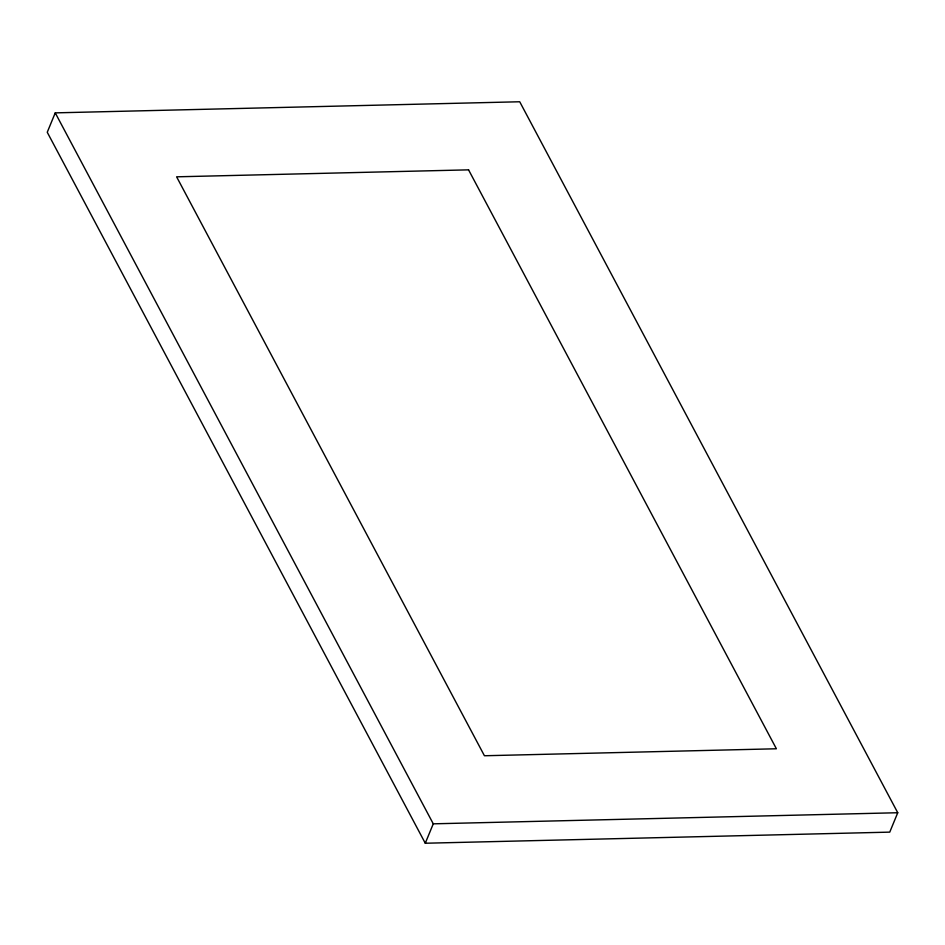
<?xml version="1.0" encoding="UTF-8"?>
<svg xmlns="http://www.w3.org/2000/svg" width="945" height="945" viewBox="0 0 945 945"><rect width="100%" height="100%" fill="white"/><g stroke="black" fill="none" stroke-linecap="round" stroke-linejoin="round"><path stroke-width="1.42" d="M55.247 112.868L47.25 132.265L425.274 843.235L889.753 832.132L897.75 812.735L519.726 101.765L55.247 112.868L433.271 823.827L425.274 843.235M433.271 823.827L897.75 812.735M468.566 169.852L176.609 176.821L484.431 755.752L776.388 748.771L468.566 169.852"/></g></svg>
